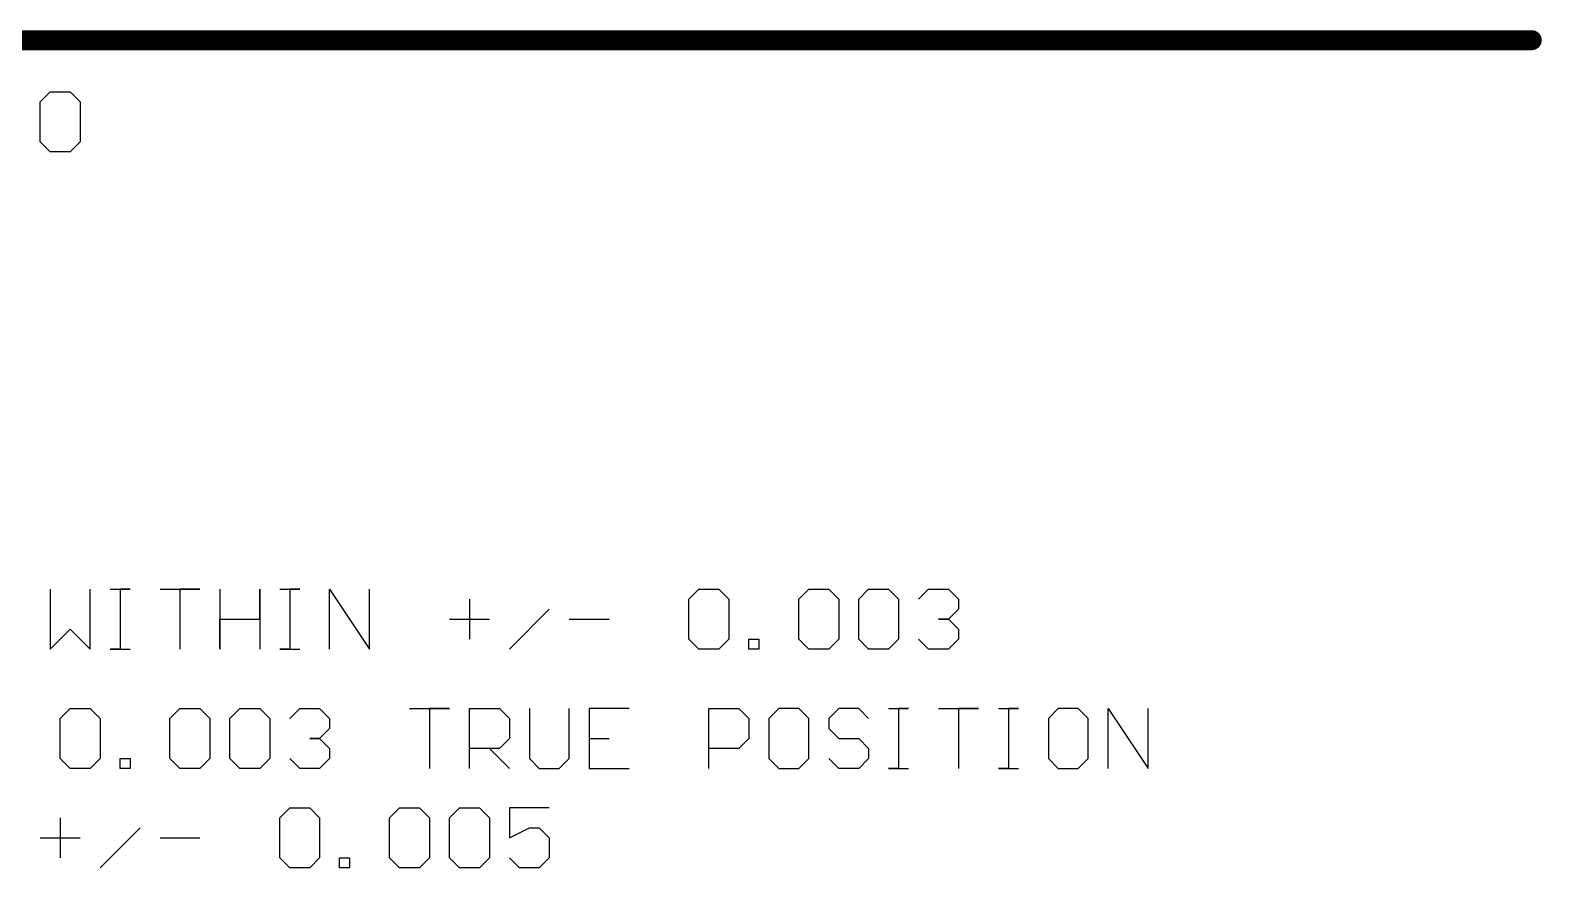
# Model space of a CAD drawing. Header units: millimetres. Extents: x 1.5 to 17.5, y 1 to 11.2.
# Drawn here: x 4.176 to 5.69, y 4.588 to 5.427 of the extents above; entities that cross this region are included whole.
import ezdxf

# ---------------------------------------------------------------- set-up
doc = ezdxf.new("R2010")
doc.units = ezdxf.units.MM
doc.header["$MEASUREMENT"] = 0
doc.layers.add('Mechanical6', color=56, linetype='Continuous')

msp = doc.modelspace()

# ---------------------------------------------------------------- linework, layer by layer
at = {"layer": 'Mechanical6'}
for p, q in [((4.1863, 5.3553), (4.1963, 5.3653)), ((4.1963, 5.3653), (4.2163, 5.3653)), ((4.2163, 5.3653), (4.2263, 5.3553)), ((4.1863, 5.3153), (4.1863, 5.3553)), ((4.2263, 5.3553), (4.2263, 5.3153)), ((4.1963, 5.3053), (4.1863, 5.3153)), ((4.2263, 5.3153), (4.2163, 5.3053)), ((4.2163, 5.3053), (4.1963, 5.3053)), ((4.1963, 4.8673), (4.1963, 4.8073)), ((4.2363, 4.8073), (4.2363, 4.8673)), ((4.2563, 4.8673), (4.2763, 4.8673)), ((4.2763, 4.8673), (4.2663, 4.8673)), ((4.2663, 4.8673), (4.2663, 4.8073)), ((4.3063, 4.8673), (4.3463, 4.8673)), ((4.3463, 4.8673), (4.3263, 4.8673)), ((4.3263, 4.8673), (4.3263, 4.8073)), ((4.3663, 4.8673), (4.3663, 4.8073)), ((4.4062, 4.8373), (4.4062, 4.8673)), ((4.4062, 4.8673), (4.4062, 4.8073)), ((4.4262, 4.8673), (4.4462, 4.8673)), ((4.4462, 4.8673), (4.4362, 4.8673)), ((4.4362, 4.8673), (4.4362, 4.8073)), ((4.4762, 4.8073), (4.4762, 4.8673)), ((4.4762, 4.8673), (4.5162, 4.8073)), ((4.5162, 4.8073), (4.5162, 4.8673)), ((4.8361, 4.8573), (4.8461, 4.8673)), ((4.8461, 4.8673), (4.8661, 4.8673)), ((4.8661, 4.8673), (4.8761, 4.8573)), ((4.9461, 4.8573), (4.9561, 4.8673)), ((4.9561, 4.8673), (4.9761, 4.8673)), ((4.9761, 4.8673), (4.9861, 4.8573)), ((5.0061, 4.8573), (5.016, 4.8673)), ((5.016, 4.8673), (5.036, 4.8673)), ((5.036, 4.8673), (5.046, 4.8573)), ((5.066, 4.8573), (5.076, 4.8673)), ((5.076, 4.8673), (5.096, 4.8673)), ((5.096, 4.8673), (5.106, 4.8573)), ((4.6162, 4.8573), (4.6162, 4.8173)), ((4.6562, 4.8073), (4.6962, 4.8473)), ((4.8361, 4.8173), (4.8361, 4.8573)), ((4.8761, 4.8573), (4.8761, 4.8173)), ((4.9461, 4.8173), (4.9461, 4.8573)), ((4.9861, 4.8573), (4.9861, 4.8173)), ((5.0061, 4.8173), (5.0061, 4.8573)), ((5.046, 4.8573), (5.046, 4.8173)), ((5.106, 4.8473), (5.096, 4.8373)), ((5.106, 4.8573), (5.106, 4.8473)), ((4.3663, 4.8073), (4.3663, 4.8373)), ((4.3663, 4.8373), (4.4062, 4.8373)), ((4.5962, 4.8373), (4.6362, 4.8373)), ((4.7161, 4.8373), (4.7561, 4.8373)), ((5.096, 4.8373), (5.086, 4.8373)), ((5.086, 4.8373), (5.096, 4.8373)), ((5.096, 4.8373), (5.106, 4.8273)), ((4.1963, 4.8073), (4.2163, 4.8273)), ((4.2163, 4.8273), (4.2363, 4.8073)), ((4.8461, 4.8073), (4.8361, 4.8173)), ((4.8761, 4.8173), (4.8661, 4.8073)), ((4.8961, 4.8073), (4.8961, 4.8173)), ((4.8961, 4.8173), (4.9061, 4.8173)), ((4.9061, 4.8173), (4.9061, 4.8073)), ((4.9561, 4.8073), (4.9461, 4.8173)), ((4.9861, 4.8173), (4.9761, 4.8073)), ((5.016, 4.8073), (5.0061, 4.8173)), ((5.046, 4.8173), (5.036, 4.8073)), ((5.076, 4.8073), (5.066, 4.8173)), ((5.106, 4.8173), (5.096, 4.8073)), ((5.106, 4.8273), (5.106, 4.8173)), ((4.2663, 4.8073), (4.2563, 4.8073)), ((4.2563, 4.8073), (4.2763, 4.8073)), ((4.4362, 4.8073), (4.4262, 4.8073)), ((4.4262, 4.8073), (4.4462, 4.8073)), ((4.8661, 4.8073), (4.8461, 4.8073)), ((4.9061, 4.8073), (4.8961, 4.8073)), ((4.9761, 4.8073), (4.9561, 4.8073)), ((5.036, 4.8073), (5.016, 4.8073)), ((5.096, 4.8073), (5.076, 4.8073)), ((4.2063, 4.7378), (4.2163, 4.7478)), ((4.2163, 4.7478), (4.2363, 4.7478)), ((4.2363, 4.7478), (4.2463, 4.7378)), ((4.3163, 4.7378), (4.3263, 4.7478)), ((4.3263, 4.7478), (4.3463, 4.7478)), ((4.3463, 4.7478), (4.3563, 4.7378)), ((4.3763, 4.7378), (4.3863, 4.7478)), ((4.3863, 4.7478), (4.4062, 4.7478)), ((4.4062, 4.7478), (4.4162, 4.7378)), ((4.4362, 4.7378), (4.4462, 4.7478)), ((4.4462, 4.7478), (4.4662, 4.7478)), ((4.4662, 4.7478), (4.4762, 4.7378)), ((4.5562, 4.7478), (4.5962, 4.7478)), ((4.5962, 4.7478), (4.5762, 4.7478)), ((4.5762, 4.7478), (4.5762, 4.6878)), ((4.6162, 4.6878), (4.6162, 4.7478)), ((4.6162, 4.7478), (4.6462, 4.7478)), ((4.6462, 4.7478), (4.6562, 4.7378)), ((4.6762, 4.7478), (4.6762, 4.6978)), ((4.7161, 4.6978), (4.7161, 4.7478)), ((4.7761, 4.7478), (4.7361, 4.7478)), ((4.7361, 4.7478), (4.7361, 4.6878)), ((4.8561, 4.6878), (4.8561, 4.7478)), ((4.8561, 4.7478), (4.8861, 4.7478)), ((4.8861, 4.7478), (4.8961, 4.7378)), ((4.9261, 4.7478), (4.9161, 4.7378)), ((4.9461, 4.7478), (4.9261, 4.7478)), ((4.9561, 4.7378), (4.9461, 4.7478)), ((4.9861, 4.7478), (4.9761, 4.7378)), ((5.0061, 4.7478), (4.9861, 4.7478)), ((5.016, 4.7378), (5.0061, 4.7478)), ((5.036, 4.7478), (5.056, 4.7478)), ((5.056, 4.7478), (5.046, 4.7478)), ((5.046, 4.7478), (5.046, 4.6878)), ((5.086, 4.7478), (5.126, 4.7478)), ((5.126, 4.7478), (5.106, 4.7478)), ((5.106, 4.7478), (5.106, 4.6878)), ((5.146, 4.7478), (5.166, 4.7478)), ((5.166, 4.7478), (5.156, 4.7478)), ((5.156, 4.7478), (5.156, 4.6878)), ((5.206, 4.7478), (5.196, 4.7378)), ((5.226, 4.7478), (5.206, 4.7478)), ((5.236, 4.7378), (5.226, 4.7478)), ((5.256, 4.6878), (5.256, 4.7478)), ((5.256, 4.7478), (5.296, 4.6878)), ((5.296, 4.6878), (5.296, 4.7478)), ((4.2063, 4.6978), (4.2063, 4.7378)), ((4.2463, 4.7378), (4.2463, 4.6978)), ((4.3163, 4.6978), (4.3163, 4.7378)), ((4.3563, 4.7378), (4.3563, 4.6978)), ((4.3763, 4.6978), (4.3763, 4.7378)), ((4.4162, 4.7378), (4.4162, 4.6978)), ((4.4762, 4.7278), (4.4662, 4.7178)), ((4.4762, 4.7378), (4.4762, 4.7278)), ((4.6562, 4.7378), (4.6562, 4.7178)), ((4.8961, 4.7378), (4.8961, 4.7178)), ((4.9161, 4.7378), (4.9161, 4.6978)), ((4.9561, 4.6978), (4.9561, 4.7378)), ((4.9761, 4.7378), (4.9761, 4.7278)), ((4.9761, 4.7278), (4.9861, 4.7178)), ((5.196, 4.7378), (5.196, 4.6978)), ((5.236, 4.6978), (5.236, 4.7378)), ((4.4662, 4.7178), (4.4562, 4.7178)), ((4.4562, 4.7178), (4.4662, 4.7178)), ((4.4662, 4.7178), (4.4762, 4.7078)), ((4.6562, 4.7178), (4.6462, 4.7078)), ((4.7361, 4.7178), (4.7561, 4.7178)), ((4.8961, 4.7178), (4.8861, 4.7078)), ((4.9861, 4.7178), (5.0061, 4.7178)), ((5.0061, 4.7178), (5.016, 4.7078)), ((4.2163, 4.6878), (4.2063, 4.6978)), ((4.2463, 4.6978), (4.2363, 4.6878)), ((4.2663, 4.6878), (4.2663, 4.6978)), ((4.2663, 4.6978), (4.2763, 4.6978)), ((4.2763, 4.6978), (4.2763, 4.6878)), ((4.3263, 4.6878), (4.3163, 4.6978)), ((4.3563, 4.6978), (4.3463, 4.6878)), ((4.3863, 4.6878), (4.3763, 4.6978)), ((4.4162, 4.6978), (4.4062, 4.6878)), ((4.4462, 4.6878), (4.4362, 4.6978)), ((4.4762, 4.6978), (4.4662, 4.6878)), ((4.4762, 4.7078), (4.4762, 4.6978)), ((4.6462, 4.7078), (4.6162, 4.7078)), ((4.6362, 4.7078), (4.6562, 4.6878)), ((4.6762, 4.6978), (4.6862, 4.6878)), ((4.7062, 4.6878), (4.7161, 4.6978)), ((4.8861, 4.7078), (4.8561, 4.7078)), ((4.9161, 4.6978), (4.9261, 4.6878)), ((4.9461, 4.6878), (4.9561, 4.6978)), ((4.9861, 4.6878), (4.9761, 4.6978)), ((5.016, 4.6978), (5.0061, 4.6878)), ((5.016, 4.7078), (5.016, 4.6978)), ((5.196, 4.6978), (5.206, 4.6878)), ((5.226, 4.6878), (5.236, 4.6978)), ((4.2363, 4.6878), (4.2163, 4.6878)), ((4.2763, 4.6878), (4.2663, 4.6878)), ((4.3463, 4.6878), (4.3263, 4.6878)), ((4.4062, 4.6878), (4.3863, 4.6878)), ((4.4662, 4.6878), (4.4462, 4.6878)), ((4.6862, 4.6878), (4.7062, 4.6878)), ((4.7361, 4.6878), (4.7761, 4.6878)), ((4.9261, 4.6878), (4.9461, 4.6878)), ((5.0061, 4.6878), (4.9861, 4.6878)), ((5.046, 4.6878), (5.036, 4.6878)), ((5.036, 4.6878), (5.056, 4.6878)), ((5.156, 4.6878), (5.146, 4.6878)), ((5.146, 4.6878), (5.166, 4.6878)), ((5.206, 4.6878), (5.226, 4.6878)), ((4.4262, 4.6383), (4.4362, 4.6483)), ((4.4362, 4.6483), (4.4562, 4.6483)), ((4.4562, 4.6483), (4.4662, 4.6383)), ((4.5362, 4.6383), (4.5462, 4.6483)), ((4.5462, 4.6483), (4.5662, 4.6483)), ((4.5662, 4.6483), (4.5762, 4.6383)), ((4.5962, 4.6383), (4.6062, 4.6483)), ((4.6062, 4.6483), (4.6262, 4.6483)), ((4.6262, 4.6483), (4.6362, 4.6383)), ((4.6962, 4.6483), (4.6562, 4.6483)), ((4.6562, 4.6483), (4.6562, 4.6183)), ((4.2063, 4.6383), (4.2063, 4.5983)), ((4.4262, 4.5983), (4.4262, 4.6383)), ((4.4662, 4.6383), (4.4662, 4.5983)), ((4.5362, 4.5983), (4.5362, 4.6383)), ((4.5762, 4.6383), (4.5762, 4.5983)), ((4.5962, 4.5983), (4.5962, 4.6383)), ((4.6362, 4.6383), (4.6362, 4.5983)), ((4.1863, 4.6183), (4.2263, 4.6183)), ((4.2463, 4.5883), (4.2863, 4.6283)), ((4.3063, 4.6183), (4.3463, 4.6183)), ((4.6562, 4.6183), (4.6762, 4.6283)), ((4.6762, 4.6283), (4.6862, 4.6283)), ((4.6862, 4.6283), (4.6962, 4.6183)), ((4.6962, 4.6183), (4.6962, 4.5983)), ((4.4362, 4.5883), (4.4262, 4.5983)), ((4.4562, 4.5883), (4.4362, 4.5883)), ((4.4662, 4.5983), (4.4562, 4.5883)), ((4.4862, 4.5883), (4.4862, 4.5983)), ((4.4862, 4.5983), (4.4962, 4.5983)), ((4.4962, 4.5883), (4.4862, 4.5883)), ((4.4962, 4.5983), (4.4962, 4.5883)), ((4.5462, 4.5883), (4.5362, 4.5983)), ((4.5662, 4.5883), (4.5462, 4.5883)), ((4.5762, 4.5983), (4.5662, 4.5883)), ((4.6062, 4.5883), (4.5962, 4.5983)), ((4.6262, 4.5883), (4.6062, 4.5883)), ((4.6362, 4.5983), (4.6262, 4.5883)), ((4.6662, 4.5883), (4.6562, 4.5983)), ((4.6862, 4.5883), (4.6662, 4.5883)), ((4.6962, 4.5983), (4.6862, 4.5883))]:
    msp.add_line(p, q, dxfattribs=at)
at = {"layer": 'Mechanical6', "const_width": 0.02}
msp.add_lwpolyline([(1.9499, 5.4171), (5.6802, 5.4171)], dxfattribs=at)
at = {"layer": 'Mechanical6', "const_width": 0.01}
msp.add_lwpolyline([(5.6752, 5.4171, 1), (5.6852, 5.4171, 1)], format="xyb", close=True, dxfattribs=at)

doc.saveas('drawing.dxf')
